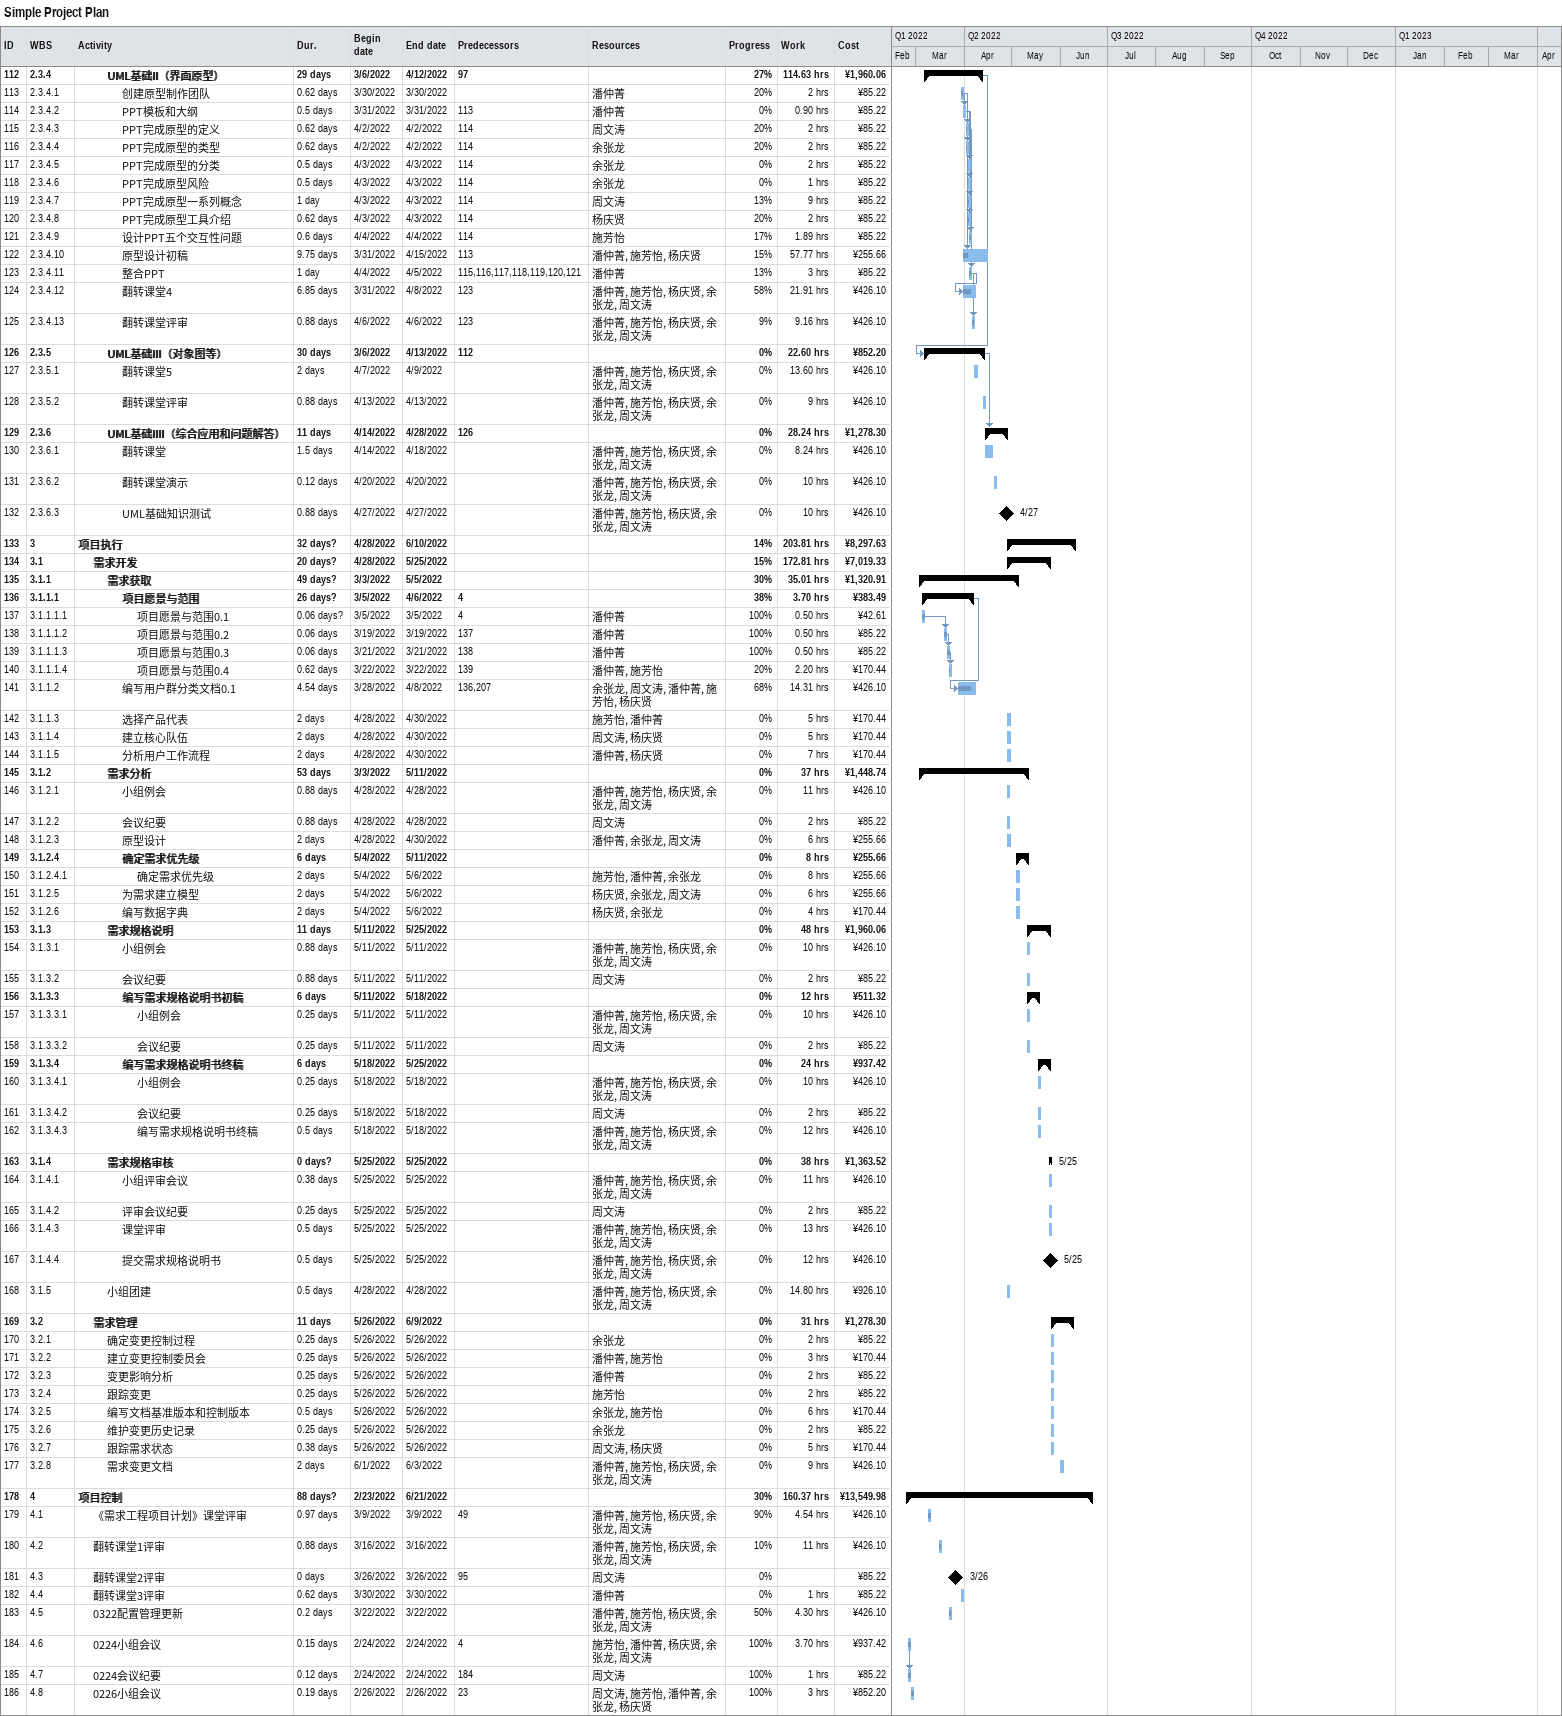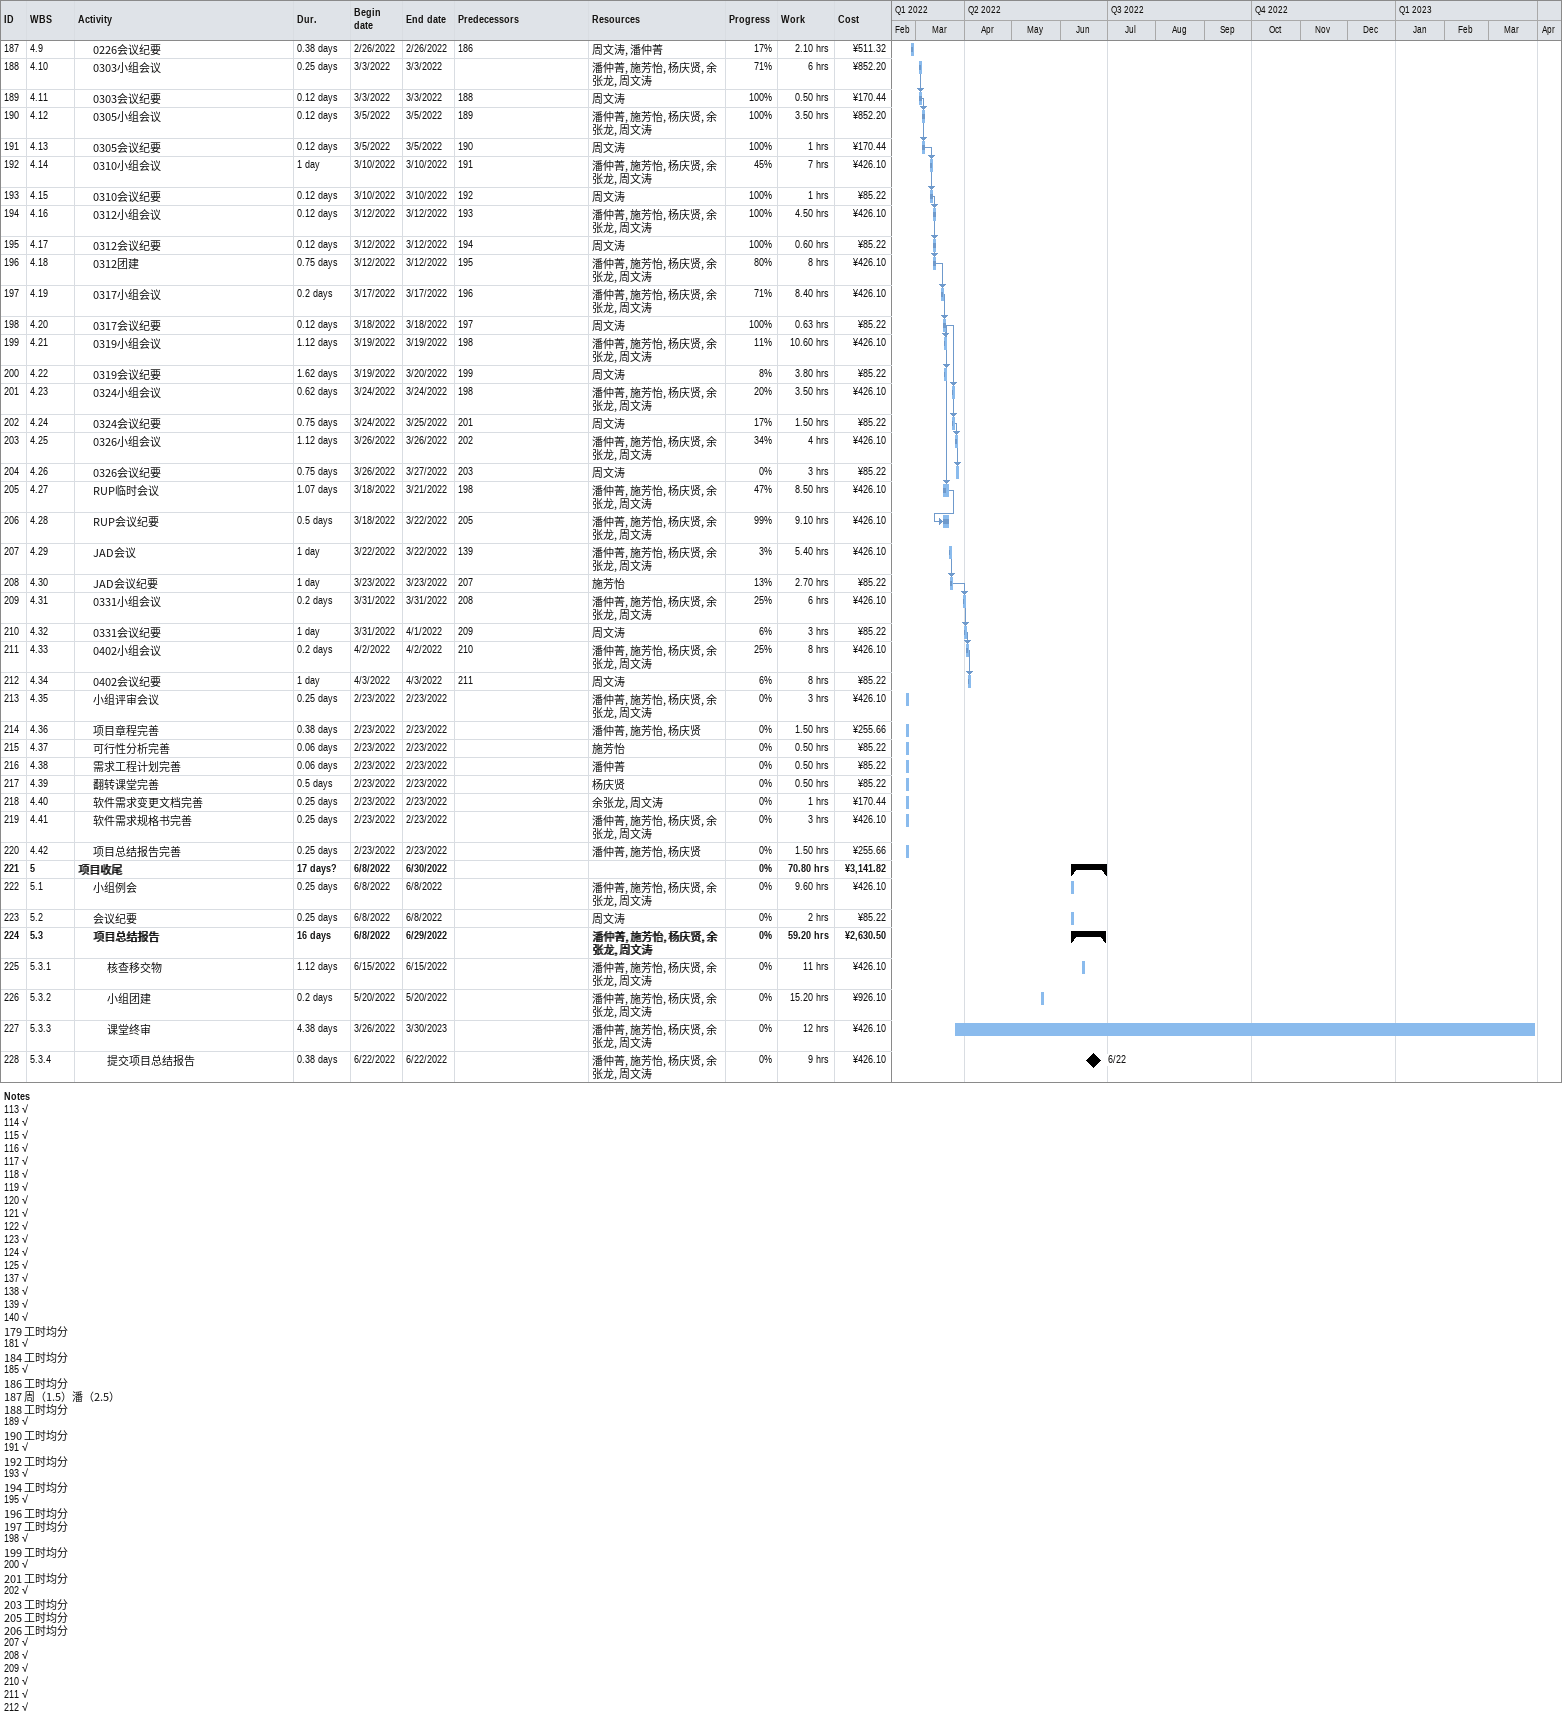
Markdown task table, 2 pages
Simple Project Plan

| ID | WBS | Task | Duration | Start | Finish | Predecessors | Resources | % complete | Work (h) | Cost (¥) |
|---|---|---|---|---|---|---|---|---|---|---|
| 112 | 2.3.4 | **UML基础II（界面原型）** | 29d | 2022-03-06 | 2022-04-12 | 97 |  | 27 | 114.63 | 1960.06 |
| 113 | 2.3.4.1 | 创建原型制作团队 | 0.62d | 2022-03-30 | 2022-03-30 |  | 潘仲菁 | 20 | 2 | 85.22 |
| 114 | 2.3.4.2 | PPT模板和大纲 | 0.5d | 2022-03-31 | 2022-03-31 | 113 | 潘仲菁 | 0 | 0.90 | 85.22 |
| 115 | 2.3.4.3 | PPT完成原型的定义 | 0.62d | 2022-04-02 | 2022-04-02 | 114 | 周文涛 | 20 | 2 | 85.22 |
| 116 | 2.3.4.4 | PPT完成原型的类型 | 0.62d | 2022-04-02 | 2022-04-02 | 114 | 余张龙 | 20 | 2 | 85.22 |
| 117 | 2.3.4.5 | PPT完成原型的分类 | 0.5d | 2022-04-03 | 2022-04-03 | 114 | 余张龙 | 0 | 2 | 85.22 |
| 118 | 2.3.4.6 | PPT完成原型风险 | 0.5d | 2022-04-03 | 2022-04-03 | 114 | 余张龙 | 0 | 1 | 85.22 |
| 119 | 2.3.4.7 | PPT完成原型一系列概念 | 1d | 2022-04-03 | 2022-04-03 | 114 | 周文涛 | 13 | 9 | 85.22 |
| 120 | 2.3.4.8 | PPT完成原型工具介绍 | 0.62d | 2022-04-03 | 2022-04-03 | 114 | 杨庆贤 | 20 | 2 | 85.22 |
| 121 | 2.3.4.9 | 设计PPT五个交互性问题 | 0.6d | 2022-04-04 | 2022-04-04 | 114 | 施芳怡 | 17 | 1.89 | 85.22 |
| 122 | 2.3.4.10 | 原型设计初稿 | 9.75d | 2022-03-31 | 2022-04-15 | 113 | 潘仲菁, 施芳怡, 杨庆贤 | 15 | 57.77 | 255.66 |
| 123 | 2.3.4.11 | 整合PPT | 1d | 2022-04-04 | 2022-04-05 | 115, 116, 117, 118, 119, 120, 121 | 潘仲菁 | 13 | 3 | 85.22 |
| 124 | 2.3.4.12 | 翻转课堂4 | 6.85d | 2022-03-31 | 2022-04-08 | 123 | 潘仲菁, 施芳怡, 杨庆贤, 余张龙, 周文涛 | 58 | 21.91 | 426.10 |
| 125 | 2.3.4.13 | 翻转课堂评审 | 0.88d | 2022-04-06 | 2022-04-06 | 123 | 潘仲菁, 施芳怡, 杨庆贤, 余张龙, 周文涛 | 9 | 9.16 | 426.10 |
| 126 | 2.3.5 | **UML基础III（对象图等）** | 30d | 2022-03-06 | 2022-04-13 | 112 |  | 0 | 22.60 | 852.20 |
| 127 | 2.3.5.1 | 翻转课堂5 | 2d | 2022-04-07 | 2022-04-09 |  | 潘仲菁, 施芳怡, 杨庆贤, 余张龙, 周文涛 | 0 | 13.60 | 426.10 |
| 128 | 2.3.5.2 | 翻转课堂评审 | 0.88d | 2022-04-13 | 2022-04-13 |  | 潘仲菁, 施芳怡, 杨庆贤, 余张龙, 周文涛 | 0 | 9 | 426.10 |
| 129 | 2.3.6 | **UML基础IIII（综合应用和问题解答）** | 11d | 2022-04-14 | 2022-04-28 | 126 |  | 0 | 28.24 | 1278.30 |
| 130 | 2.3.6.1 | 翻转课堂 | 1.5d | 2022-04-14 | 2022-04-18 |  | 潘仲菁, 施芳怡, 杨庆贤, 余张龙, 周文涛 | 0 | 8.24 | 426.10 |
| 131 | 2.3.6.2 | 翻转课堂演示 | 0.12d | 2022-04-20 | 2022-04-20 |  | 潘仲菁, 施芳怡, 杨庆贤, 余张龙, 周文涛 | 0 | 10 | 426.10 |
| 132 | 2.3.6.3 | UML基础知识测试 | 0.88d | 2022-04-27 | 2022-04-27 |  | 潘仲菁, 施芳怡, 杨庆贤, 余张龙, 周文涛 | 0 | 10 | 426.10 |
| 133 | 3 | **项目执行** | 32d? | 2022-04-28 | 2022-06-10 |  |  | 14 | 203.81 | 8297.63 |
| 134 | 3.1 | **需求开发** | 20d? | 2022-04-28 | 2022-05-25 |  |  | 15 | 172.81 | 7019.33 |
| 135 | 3.1.1 | **需求获取** | 49d? | 2022-03-03 | 2022-05-05 |  |  | 30 | 35.01 | 1320.91 |
| 136 | 3.1.1.1 | **项目愿景与范围** | 26d? | 2022-03-05 | 2022-04-06 | 4 |  | 38 | 3.70 | 383.49 |
| 137 | 3.1.1.1.1 | 项目愿景与范围0.1 | 0.06d? | 2022-03-05 | 2022-03-05 | 4 | 潘仲菁 | 100 | 0.50 | 42.61 |
| 138 | 3.1.1.1.2 | 项目愿景与范围0.2 | 0.06d | 2022-03-19 | 2022-03-19 | 137 | 潘仲菁 | 100 | 0.50 | 85.22 |
| 139 | 3.1.1.1.3 | 项目愿景与范围0.3 | 0.06d | 2022-03-21 | 2022-03-21 | 138 | 潘仲菁 | 100 | 0.50 | 85.22 |
| 140 | 3.1.1.1.4 | 项目愿景与范围0.4 | 0.62d | 2022-03-22 | 2022-03-22 | 139 | 潘仲菁, 施芳怡 | 20 | 2.20 | 170.44 |
| 141 | 3.1.1.2 | 编写用户群分类文档0.1 | 4.54d | 2022-03-28 | 2022-04-08 | 136, 207 | 余张龙, 周文涛, 潘仲菁, 施芳怡, 杨庆贤 | 68 | 14.31 | 426.10 |
| 142 | 3.1.1.3 | 选择产品代表 | 2d | 2022-04-28 | 2022-04-30 |  | 施芳怡, 潘仲菁 | 0 | 5 | 170.44 |
| 143 | 3.1.1.4 | 建立核心队伍 | 2d | 2022-04-28 | 2022-04-30 |  | 周文涛, 杨庆贤 | 0 | 5 | 170.44 |
| 144 | 3.1.1.5 | 分析用户工作流程 | 2d | 2022-04-28 | 2022-04-30 |  | 潘仲菁, 杨庆贤 | 0 | 7 | 170.44 |
| 145 | 3.1.2 | **需求分析** | 53d | 2022-03-03 | 2022-05-11 |  |  | 0 | 37 | 1448.74 |
| 146 | 3.1.2.1 | 小组例会 | 0.88d | 2022-04-28 | 2022-04-28 |  | 潘仲菁, 施芳怡, 杨庆贤, 余张龙, 周文涛 | 0 | 11 | 426.10 |
| 147 | 3.1.2.2 | 会议纪要 | 0.88d | 2022-04-28 | 2022-04-28 |  | 周文涛 | 0 | 2 | 85.22 |
| 148 | 3.1.2.3 | 原型设计 | 2d | 2022-04-28 | 2022-04-30 |  | 潘仲菁, 余张龙, 周文涛 | 0 | 6 | 255.66 |
| 149 | 3.1.2.4 | **确定需求优先级** | 6d | 2022-05-04 | 2022-05-11 |  |  | 0 | 8 | 255.66 |
| 150 | 3.1.2.4.1 | 确定需求优先级 | 2d | 2022-05-04 | 2022-05-06 |  | 施芳怡, 潘仲菁, 余张龙 | 0 | 8 | 255.66 |
| 151 | 3.1.2.5 | 为需求建立模型 | 2d | 2022-05-04 | 2022-05-06 |  | 杨庆贤, 余张龙, 周文涛 | 0 | 6 | 255.66 |
| 152 | 3.1.2.6 | 编写数据字典 | 2d | 2022-05-04 | 2022-05-06 |  | 杨庆贤, 余张龙 | 0 | 4 | 170.44 |
| 153 | 3.1.3 | **需求规格说明** | 11d | 2022-05-11 | 2022-05-25 |  |  | 0 | 48 | 1960.06 |
| 154 | 3.1.3.1 | 小组例会 | 0.88d | 2022-05-11 | 2022-05-11 |  | 潘仲菁, 施芳怡, 杨庆贤, 余张龙, 周文涛 | 0 | 10 | 426.10 |
| 155 | 3.1.3.2 | 会议纪要 | 0.88d | 2022-05-11 | 2022-05-11 |  | 周文涛 | 0 | 2 | 85.22 |
| 156 | 3.1.3.3 | **编写需求规格说明书初稿** | 6d | 2022-05-11 | 2022-05-18 |  |  | 0 | 12 | 511.32 |
| 157 | 3.1.3.3.1 | 小组例会 | 0.25d | 2022-05-11 | 2022-05-11 |  | 潘仲菁, 施芳怡, 杨庆贤, 余张龙, 周文涛 | 0 | 10 | 426.10 |
| 158 | 3.1.3.3.2 | 会议纪要 | 0.25d | 2022-05-11 | 2022-05-11 |  | 周文涛 | 0 | 2 | 85.22 |
| 159 | 3.1.3.4 | **编写需求规格说明书终稿** | 6d | 2022-05-18 | 2022-05-25 |  |  | 0 | 24 | 937.42 |
| 160 | 3.1.3.4.1 | 小组例会 | 0.25d | 2022-05-18 | 2022-05-18 |  | 潘仲菁, 施芳怡, 杨庆贤, 余张龙, 周文涛 | 0 | 10 | 426.10 |
| 161 | 3.1.3.4.2 | 会议纪要 | 0.25d | 2022-05-18 | 2022-05-18 |  | 周文涛 | 0 | 2 | 85.22 |
| 162 | 3.1.3.4.3 | 编写需求规格说明书终稿 | 0.5d | 2022-05-18 | 2022-05-18 |  | 潘仲菁, 施芳怡, 杨庆贤, 余张龙, 周文涛 | 0 | 12 | 426.10 |
| 163 | 3.1.4 | **需求规格审核** | 0d? | 2022-05-25 | 2022-05-25 |  |  | 0 | 38 | 1363.52 |
| 164 | 3.1.4.1 | 小组评审会议 | 0.38d | 2022-05-25 | 2022-05-25 |  | 潘仲菁, 施芳怡, 杨庆贤, 余张龙, 周文涛 | 0 | 11 | 426.10 |
| 165 | 3.1.4.2 | 评审会议纪要 | 0.25d | 2022-05-25 | 2022-05-25 |  | 周文涛 | 0 | 2 | 85.22 |
| 166 | 3.1.4.3 | 课堂评审 | 0.5d | 2022-05-25 | 2022-05-25 |  | 潘仲菁, 施芳怡, 杨庆贤, 余张龙, 周文涛 | 0 | 13 | 426.10 |
| 167 | 3.1.4.4 | 提交需求规格说明书 | 0.5d | 2022-05-25 | 2022-05-25 |  | 潘仲菁, 施芳怡, 杨庆贤, 余张龙, 周文涛 | 0 | 12 | 426.10 |
| 168 | 3.1.5 | 小组团建 | 0.5d | 2022-04-28 | 2022-04-28 |  | 潘仲菁, 施芳怡, 杨庆贤, 余张龙, 周文涛 | 0 | 14.80 | 926.10 |
| 169 | 3.2 | **需求管理** | 11d | 2022-05-26 | 2022-06-09 |  |  | 0 | 31 | 1278.30 |
| 170 | 3.2.1 | 确定变更控制过程 | 0.25d | 2022-05-26 | 2022-05-26 |  | 余张龙 | 0 | 2 | 85.22 |
| 171 | 3.2.2 | 建立变更控制委员会 | 0.25d | 2022-05-26 | 2022-05-26 |  | 潘仲菁, 施芳怡 | 0 | 3 | 170.44 |
| 172 | 3.2.3 | 变更影响分析 | 0.25d | 2022-05-26 | 2022-05-26 |  | 潘仲菁 | 0 | 2 | 85.22 |
| 173 | 3.2.4 | 跟踪变更 | 0.25d | 2022-05-26 | 2022-05-26 |  | 施芳怡 | 0 | 2 | 85.22 |
| 174 | 3.2.5 | 编写文档基准版本和控制版本 | 0.5d | 2022-05-26 | 2022-05-26 |  | 余张龙, 施芳怡 | 0 | 6 | 170.44 |
| 175 | 3.2.6 | 维护变更历史记录 | 0.25d | 2022-05-26 | 2022-05-26 |  | 余张龙 | 0 | 2 | 85.22 |
| 176 | 3.2.7 | 跟踪需求状态 | 0.38d | 2022-05-26 | 2022-05-26 |  | 周文涛, 杨庆贤 | 0 | 5 | 170.44 |
| 177 | 3.2.8 | 需求变更文档 | 2d | 2022-06-01 | 2022-06-03 |  | 潘仲菁, 施芳怡, 杨庆贤, 余张龙, 周文涛 | 0 | 9 | 426.10 |
| 178 | 4 | **项目控制** | 88d? | 2022-02-23 | 2022-06-21 |  |  | 30 | 160.37 | 13549.98 |
| 179 | 4.1 | 《需求工程项目计划》课堂评审 | 0.97d | 2022-03-09 | 2022-03-09 | 49 | 潘仲菁, 施芳怡, 杨庆贤, 余张龙, 周文涛 | 90 | 4.54 | 426.10 |
| 180 | 4.2 | 翻转课堂1评审 | 0.88d | 2022-03-16 | 2022-03-16 |  | 潘仲菁, 施芳怡, 杨庆贤, 余张龙, 周文涛 | 10 | 11 | 426.10 |
| 181 | 4.3 | 翻转课堂2评审 | 0d | 2022-03-26 | 2022-03-26 | 95 | 周文涛 | 0 |  | 85.22 |
| 182 | 4.4 | 翻转课堂3评审 | 0.62d | 2022-03-30 | 2022-03-30 |  | 潘仲菁 | 0 | 1 | 85.22 |
| 183 | 4.5 | 0322配置管理更新 | 0.2d | 2022-03-22 | 2022-03-22 |  | 潘仲菁, 施芳怡, 杨庆贤, 余张龙, 周文涛 | 50 | 4.30 | 426.10 |
| 184 | 4.6 | 0224小组会议 | 0.15d | 2022-02-24 | 2022-02-24 | 4 | 施芳怡, 潘仲菁, 杨庆贤, 余张龙, 周文涛 | 100 | 3.70 | 937.42 |
| 185 | 4.7 | 0224会议纪要 | 0.12d | 2022-02-24 | 2022-02-24 | 184 | 周文涛 | 100 | 1 | 85.22 |
| 186 | 4.8 | 0226小组会议 | 0.19d | 2022-02-26 | 2022-02-26 | 23 | 周文涛, 施芳怡, 潘仲菁, 余张龙, 杨庆贤 | 100 | 3 | 852.20 |
| 187 | 4.9 | 0226会议纪要 | 0.38d | 2022-02-26 | 2022-02-26 | 186 | 周文涛, 潘仲菁 | 17 | 2.10 | 511.32 |
| 188 | 4.10 | 0303小组会议 | 0.25d | 2022-03-03 | 2022-03-03 |  | 潘仲菁, 施芳怡, 杨庆贤, 余张龙, 周文涛 | 71 | 6 | 852.20 |
| 189 | 4.11 | 0303会议纪要 | 0.12d | 2022-03-03 | 2022-03-03 | 188 | 周文涛 | 100 | 0.50 | 170.44 |
| 190 | 4.12 | 0305小组会议 | 0.12d | 2022-03-05 | 2022-03-05 | 189 | 潘仲菁, 施芳怡, 杨庆贤, 余张龙, 周文涛 | 100 | 3.50 | 852.20 |
| 191 | 4.13 | 0305会议纪要 | 0.12d | 2022-03-05 | 2022-03-05 | 190 | 周文涛 | 100 | 1 | 170.44 |
| 192 | 4.14 | 0310小组会议 | 1d | 2022-03-10 | 2022-03-10 | 191 | 潘仲菁, 施芳怡, 杨庆贤, 余张龙, 周文涛 | 45 | 7 | 426.10 |
| 193 | 4.15 | 0310会议纪要 | 0.12d | 2022-03-10 | 2022-03-10 | 192 | 周文涛 | 100 | 1 | 85.22 |
| 194 | 4.16 | 0312小组会议 | 0.12d | 2022-03-12 | 2022-03-12 | 193 | 潘仲菁, 施芳怡, 杨庆贤, 余张龙, 周文涛 | 100 | 4.50 | 426.10 |
| 195 | 4.17 | 0312会议纪要 | 0.12d | 2022-03-12 | 2022-03-12 | 194 | 周文涛 | 100 | 0.60 | 85.22 |
| 196 | 4.18 | 0312团建 | 0.75d | 2022-03-12 | 2022-03-12 | 195 | 潘仲菁, 施芳怡, 杨庆贤, 余张龙, 周文涛 | 80 | 8 | 426.10 |
| 197 | 4.19 | 0317小组会议 | 0.2d | 2022-03-17 | 2022-03-17 | 196 | 潘仲菁, 施芳怡, 杨庆贤, 余张龙, 周文涛 | 71 | 8.40 | 426.10 |
| 198 | 4.20 | 0317会议纪要 | 0.12d | 2022-03-18 | 2022-03-18 | 197 | 周文涛 | 100 | 0.63 | 85.22 |
| 199 | 4.21 | 0319小组会议 | 1.12d | 2022-03-19 | 2022-03-19 | 198 | 潘仲菁, 施芳怡, 杨庆贤, 余张龙, 周文涛 | 11 | 10.60 | 426.10 |
| 200 | 4.22 | 0319会议纪要 | 1.62d | 2022-03-19 | 2022-03-20 | 199 | 周文涛 | 8 | 3.80 | 85.22 |
| 201 | 4.23 | 0324小组会议 | 0.62d | 2022-03-24 | 2022-03-24 | 198 | 潘仲菁, 施芳怡, 杨庆贤, 余张龙, 周文涛 | 20 | 3.50 | 426.10 |
| 202 | 4.24 | 0324会议纪要 | 0.75d | 2022-03-24 | 2022-03-25 | 201 | 周文涛 | 17 | 1.50 | 85.22 |
| 203 | 4.25 | 0326小组会议 | 1.12d | 2022-03-26 | 2022-03-26 | 202 | 潘仲菁, 施芳怡, 杨庆贤, 余张龙, 周文涛 | 34 | 4 | 426.10 |
| 204 | 4.26 | 0326会议纪要 | 0.75d | 2022-03-26 | 2022-03-27 | 203 | 周文涛 | 0 | 3 | 85.22 |
| 205 | 4.27 | RUP临时会议 | 1.07d | 2022-03-18 | 2022-03-21 | 198 | 潘仲菁, 施芳怡, 杨庆贤, 余张龙, 周文涛 | 47 | 8.50 | 426.10 |
| 206 | 4.28 | RUP会议纪要 | 0.5d | 2022-03-18 | 2022-03-22 | 205 | 潘仲菁, 施芳怡, 杨庆贤, 余张龙, 周文涛 | 99 | 9.10 | 426.10 |
| 207 | 4.29 | JAD会议 | 1d | 2022-03-22 | 2022-03-22 | 139 | 潘仲菁, 施芳怡, 杨庆贤, 余张龙, 周文涛 | 3 | 5.40 | 426.10 |
| 208 | 4.30 | JAD会议纪要 | 1d | 2022-03-23 | 2022-03-23 | 207 | 施芳怡 | 13 | 2.70 | 85.22 |
| 209 | 4.31 | 0331小组会议 | 0.2d | 2022-03-31 | 2022-03-31 | 208 | 潘仲菁, 施芳怡, 杨庆贤, 余张龙, 周文涛 | 25 | 6 | 426.10 |
| 210 | 4.32 | 0331会议纪要 | 1d | 2022-03-31 | 2022-04-01 | 209 | 周文涛 | 6 | 3 | 85.22 |
| 211 | 4.33 | 0402小组会议 | 0.2d | 2022-04-02 | 2022-04-02 | 210 | 潘仲菁, 施芳怡, 杨庆贤, 余张龙, 周文涛 | 25 | 8 | 426.10 |
| 212 | 4.34 | 0402会议纪要 | 1d | 2022-04-03 | 2022-04-03 | 211 | 周文涛 | 6 | 8 | 85.22 |
| 213 | 4.35 | 小组评审会议 | 0.25d | 2022-02-23 | 2022-02-23 |  | 潘仲菁, 施芳怡, 杨庆贤, 余张龙, 周文涛 | 0 | 3 | 426.10 |
| 214 | 4.36 | 项目章程完善 | 0.38d | 2022-02-23 | 2022-02-23 |  | 潘仲菁, 施芳怡, 杨庆贤 | 0 | 1.50 | 255.66 |
| 215 | 4.37 | 可行性分析完善 | 0.06d | 2022-02-23 | 2022-02-23 |  | 施芳怡 | 0 | 0.50 | 85.22 |
| 216 | 4.38 | 需求工程计划完善 | 0.06d | 2022-02-23 | 2022-02-23 |  | 潘仲菁 | 0 | 0.50 | 85.22 |
| 217 | 4.39 | 翻转课堂完善 | 0.5d | 2022-02-23 | 2022-02-23 |  | 杨庆贤 | 0 | 0.50 | 85.22 |
| 218 | 4.40 | 软件需求变更文档完善 | 0.25d | 2022-02-23 | 2022-02-23 |  | 余张龙, 周文涛 | 0 | 1 | 170.44 |
| 219 | 4.41 | 软件需求规格书完善 | 0.25d | 2022-02-23 | 2022-02-23 |  | 潘仲菁, 施芳怡, 杨庆贤, 余张龙, 周文涛 | 0 | 3 | 426.10 |
| 220 | 4.42 | 项目总结报告完善 | 0.25d | 2022-02-23 | 2022-02-23 |  | 潘仲菁, 施芳怡, 杨庆贤 | 0 | 1.50 | 255.66 |
| 221 | 5 | **项目收尾** | 17d? | 2022-06-08 | 2022-06-30 |  |  | 0 | 70.80 | 3141.82 |
| 222 | 5.1 | 小组例会 | 0.25d | 2022-06-08 | 2022-06-08 |  | 潘仲菁, 施芳怡, 杨庆贤, 余张龙, 周文涛 | 0 | 9.60 | 426.10 |
| 223 | 5.2 | 会议纪要 | 0.25d | 2022-06-08 | 2022-06-08 |  | 周文涛 | 0 | 2 | 85.22 |
| 224 | 5.3 | **项目总结报告** | 16d | 2022-06-08 | 2022-06-29 |  | 潘仲菁, 施芳怡, 杨庆贤, 余张龙, 周文涛 | 0 | 59.20 | 2630.50 |
| 225 | 5.3.1 | 核查移交物 | 1.12d | 2022-06-15 | 2022-06-15 |  | 潘仲菁, 施芳怡, 杨庆贤, 余张龙, 周文涛 | 0 | 11 | 426.10 |
| 226 | 5.3.2 | 小组团建 | 0.2d | 2022-05-20 | 2022-05-20 |  | 潘仲菁, 施芳怡, 杨庆贤, 余张龙, 周文涛 | 0 | 15.20 | 926.10 |
| 227 | 5.3.3 | 课堂终审 | 4.38d | 2022-03-26 | 2023-03-30 |  | 潘仲菁, 施芳怡, 杨庆贤, 余张龙, 周文涛 | 0 | 12 | 426.10 |
| 228 | 5.3.4 | 提交项目总结报告 | 0.38d | 2022-06-22 | 2022-06-22 |  | 潘仲菁, 施芳怡, 杨庆贤, 余张龙, 周文涛 | 0 | 9 | 426.10 |

Notes
- 113: √
- 114: √
- 115: √
- 116: √
- 117: √
- 118: √
- 119: √
- 120: √
- 121: √
- 122: √
- 123: √
- 124: √
- 125: √
- 137: √
- 138: √
- 139: √
- 140: √
- 179: 工时均分
- 181: √
- 184: 工时均分
- 185: √
- 186: 工时均分
- 187: 周（1.5）潘（2.5）
- 188: 工时均分
- 189: √
- 190: 工时均分
- 191: √
- 192: 工时均分
- 193: √
- 194: 工时均分
- 195: √
- 196: 工时均分
- 197: 工时均分
- 198: √
- 199: 工时均分
- 200: √
- 201: 工时均分
- 202: √
- 203: 工时均分
- 205: 工时均分
- 206: 工时均分
- 207: √
- 208: √
- 209: √
- 210: √
- 211: √
- 212: √
